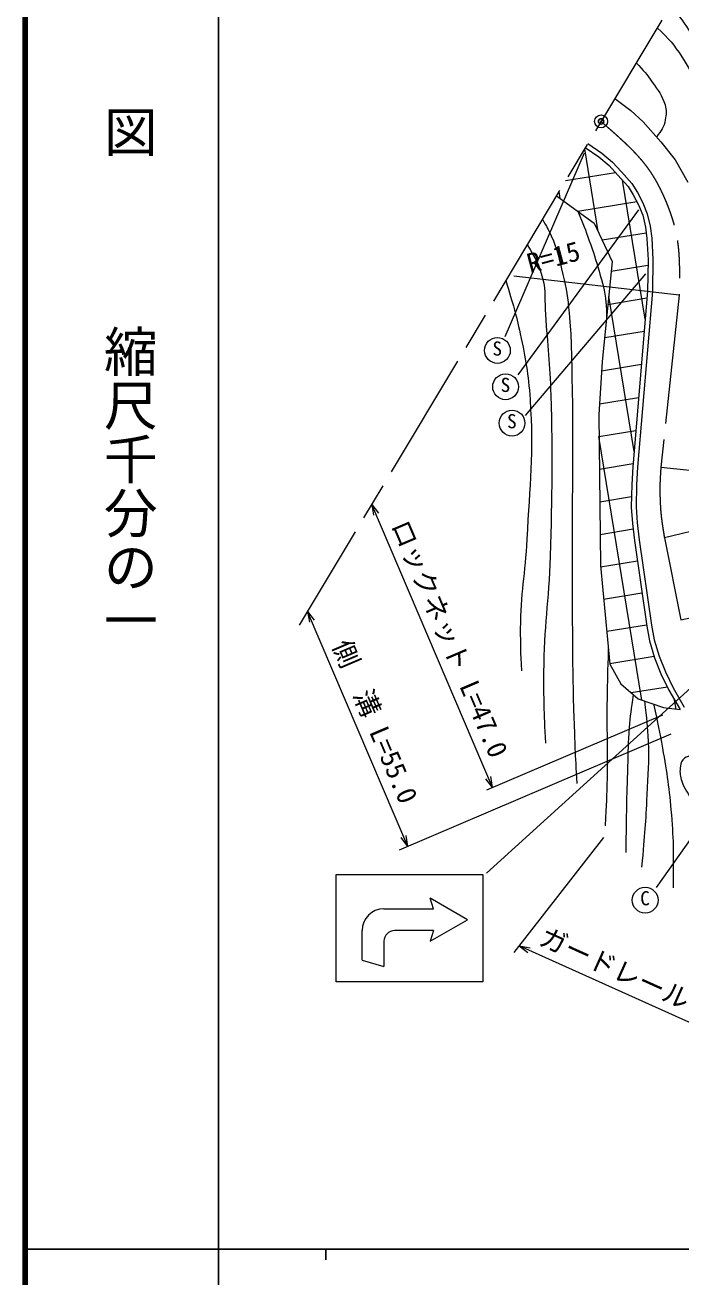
# Model space of a CAD drawing. Units: millimetres, scale not verified. Extents: x 40000 to 680000, y 20000 to 380000.
# Drawn here: x 40000 to 101048, y 202409 to 318875 of the extents above; entities that cross this region are included whole.
import ezdxf
from ezdxf.enums import TextEntityAlignment as Align

# ---------------------------------------------------------------- set-up
doc = ezdxf.new("R2010")
doc.units = ezdxf.units.MM
doc.header["$LTSCALE"] = 1000
doc.header["$PDMODE"] = 32
doc.header["$PDSIZE"] = 500
doc.linetypes.add('CHAIN', pattern=[18.5, 12, -1.5, 3.5, -1.5])
for name, color, linetype, lineweight in [('M-BGD', 7, 'Continuous', 13), ('M-BMK', 2, 'CHAIN', 13), ('M-BMK-SRVR', 3, 'Continuous', 13), ('M-STR-HTXT', 7, 'Continuous', 13), ('M-TTL', 2, 'Continuous', 140), ('M-TTL-BAND', 7, 'Continuous', 25)]:
    doc.layers.add(name, color=color, linetype=linetype, lineweight=lineweight)
doc.layers.add('M-OTRS', color=6, linetype='Continuous')
doc.styles.add('@ＭＳ ゴシック', font='')
doc.styles.add('ＭＳ ゴシック', font='')
doc.styles.get('@ＭＳ ゴシック').set_extended_font_data('@MS Gothic')
doc.styles.get('ＭＳ ゴシック').set_extended_font_data('MS Gothic')

msp = doc.modelspace()

# ---------------------------------------------------------------- linework, layer by layer
at = {"layer": 'M-BGD'}
for p, q in [((94891, 312043), (96368, 310939)), ((96368, 310939), (97520, 309862)), ((97520, 309862), (99168, 308021)), ((99168, 308021), (100495, 306325)), ((92042, 306966), (84664, 289855)), ((93348, 299666), (92092, 307371)), ((100495, 306325), (101701, 304246)), ((90316, 304408), (94947, 305163)), ((95477, 305249), (95477, 305254)), ((95477, 305249), (95480, 305250)), ((97717, 291515), (95611, 304428)), ((89459, 302978), (92984, 300442)), ((89809, 302726), (89702, 303383)), ((97081, 301671), (85850, 286320)), ((91442, 301552), (96927, 302446)), ((92984, 300442), (94656, 296880)), ((93716, 298883), (97808, 299550)), ((94656, 296880), (93720, 287538)), ((94566, 295982), (97976, 296538)), ((97742, 295739), (86551, 282563)), ((96685, 279198), (94331, 293638)), ((94256, 292892), (97882, 293483)), ((93947, 289801), (97623, 290401)), ((93720, 287538), (93394, 282631)), ((93665, 286716), (97365, 287319)), ((93461, 283643), (97107, 284238)), ((93394, 282631), (93558, 268583)), ((93418, 280596), (96849, 281156)), ((97415, 256081), (93418, 280596)), ((93453, 277563), (96591, 278074)), ((93488, 274529), (96446, 275011)), ((93524, 271495), (96591, 271995)), ((93558, 268583), (94422, 259415)), ((93569, 268463), (96988, 269020)), ((93851, 265469), (97418, 266051)), ((94133, 262475), (97849, 263081)), ((94416, 259482), (98552, 260156)), ((94422, 259415), (95452, 257586)), ((95452, 257586), (97051, 256205)), ((100241, 257392), (100240, 257399)), ((100241, 257392), (100243, 257392)), ((96401, 256766), (99779, 257317)), ((97051, 256205), (99437, 255396)), ((99437, 255396), (100958, 255193)), ((100592, 255241), (100455, 256083)), ((107002, 250349), (98750, 238640))]:
    msp.add_line(p, q, dxfattribs=at)
for points in [[(92123, 307478), (93401, 306599), (94354, 305801), (95172, 304920), (96122, 303856), (96599, 303074), (97089, 302136), (97486, 301177), (97741, 300084), (97877, 299003), (97984, 297041), (97936, 294132), (96567, 277783), (96475, 276119), (96420, 274033), (96533, 272509), (96712, 270926), (97866, 262964), (98129, 261590), (98593, 260015), (99189, 258508), (99930, 257011), (100958, 255193)], [(92378, 307849), (93674, 306957), (94665, 306128), (95505, 305223), (96485, 304125), (96991, 303296), (97497, 302326), (97916, 301315), (98185, 300163), (98325, 299043), (98434, 297049), (98386, 294109), (97016, 277751), (96924, 276101), (96870, 274044), (96981, 272551), (97159, 270984), (98309, 263038), (98567, 261696), (99019, 260161), (99601, 258691), (100328, 257221), (101350, 255414)]]:
    msp.add_lwpolyline(points, dxfattribs=at)
for centre in [(83962, 288603), (84725, 285223), (85325, 281842), (97718, 237466)]:
    msp.add_circle(centre, 1200, dxfattribs=at)
for points, knots in [([(100068, 320682), (100769, 319837), (100963, 319574), (101490, 318830), (102344, 317625), (102759, 316900), (103429, 315583), (104042, 314377), (104311, 313661), (104761, 312385), (105107, 311405), (105295, 310849), (105500, 309830), (105735, 308666), (105794, 307996), (105856, 306810), (105938, 305228), (105890, 304339), (105892, 302755), (105897, 299830), (105942, 298191), (105856, 295267), (105774, 292489), (105807, 290923), (105488, 288162), (105357, 287028), (105137, 286415), (104943, 285290), (104686, 283810), (104517, 282983), (104334, 281492), (104090, 279500), (103981, 278374), (103952, 276367), (103919, 274085), (103848, 272775), (104279, 270533), (104702, 268337), (105230, 267168), (106060, 265091), (106865, 263077), (107633, 262093), (108547, 260126), (109118, 258897), (109712, 258288), (109950, 256954), (110042, 256441), (110088, 256222), (110095, 255628)], [0, 0, 0, 0, 1, 1, 1, 2, 2, 2, 3, 3, 3, 4, 4, 4, 5, 5, 5, 6, 6, 6, 7, 7, 7, 8, 8, 8, 9, 9, 9, 10, 10, 10, 11, 11, 11, 12, 12, 12, 13, 13, 13, 14, 14, 14, 15, 15, 15, 16, 16, 16, 16]), ([(98837, 318628), (99975, 317543), (100368, 317072), (101140, 315916), (102319, 314150), (102488, 312879), (103103, 310846), (103622, 309126), (103720, 308105), (103920, 306320), (104182, 303989), (104187, 302668), (104247, 300323), (104344, 296566), (104301, 294456), (104157, 290700), (104087, 288907), (103966, 287905), (103775, 286121), (103527, 283806), (103166, 282539), (102870, 280231), (102685, 278783), (102668, 277963), (102521, 276511), (102468, 275993), (102435, 275703), (102376, 275186), (102264, 274216), (102218, 273908), (102056, 272707)], [0, 0, 0, 0, 1, 1, 1, 2, 2, 2, 3, 3, 3, 4, 4, 4, 5, 5, 5, 6, 6, 6, 7, 7, 7, 8, 8, 8, 9, 9, 9, 10, 10, 10, 10]), ([(96887, 315372), (97621, 314584), (97859, 314324), (98377, 313572), (98918, 312787), (99296, 312354), (99565, 311439), (99717, 310922), (99683, 310589), (99589, 310058), (99467, 309368), (99220, 309078), (98777, 308458)], [0, 0, 0, 0, 1, 1, 1, 2, 2, 2, 3, 3, 3, 4, 4, 4, 4]), ([(88157, 300804), (88571, 300118), (88680, 299879), (88966, 299262), (89583, 297934), (89695, 297095), (90057, 295676), (90408, 294301), (90511, 293503), (90638, 292090), (90847, 289766), (90854, 288455), (90905, 286123), (91062, 278927), (90870, 274893), (90918, 267695), (90954, 262488), (90899, 259569), (91082, 254365), (91165, 252004), (91188, 251238), (91342, 248321)], [0, 0, 0, 0, 1, 1, 1, 2, 2, 2, 3, 3, 3, 4, 4, 4, 5, 5, 5, 6, 6, 6, 7, 7, 7, 7]), ([(91442, 301552), (91983, 300250), (92132, 299891), (92519, 298806), (92909, 297711), (93117, 297091), (93428, 295971), (93738, 294850), (93962, 294220), (94063, 293062), (94115, 292466), (94134, 292238), (94120, 291531)], [0, 0, 0, 0, 1, 1, 1, 2, 2, 2, 3, 3, 3, 4, 4, 4, 4]), ([(86735, 298431), (87515, 297146), (87838, 296618), (88173, 295323), (88503, 294041), (88333, 293263), (88427, 291942), (88635, 289018), (88853, 287385), (88936, 284455), (89101, 278601), (89039, 275316), (88868, 269462), (88745, 265245), (88271, 262896), (88265, 258677), (88260, 256089), (88269, 255199), (88428, 252053)], [0, 0, 0, 0, 1, 1, 1, 2, 2, 2, 3, 3, 3, 4, 4, 4, 5, 5, 5, 6, 6, 6, 6]), ([(84739, 295101), (85459, 292793), (85657, 292102), (86087, 290140), (86602, 287789), (86836, 286447), (87001, 284046), (87351, 278983), (86952, 276125), (86708, 271056), (86552, 267793), (86082, 265982), (86095, 262715), (86101, 261181), (86098, 260639), (86218, 258789)], [0, 0, 0, 0, 1, 1, 1, 2, 2, 2, 3, 3, 3, 4, 4, 4, 5, 5, 5, 5]), ([(94286, 260853), (94209, 258600), (94197, 258014), (94166, 256193), (94116, 253306), (94238, 251687), (94166, 248800), (94122, 247074), (94106, 246511), (94002, 244384)], [0, 0, 0, 0, 1, 1, 1, 2, 2, 2, 3, 3, 3, 3]), ([(96600, 256594), (96384, 255122), (96329, 254706), (96225, 253489), (96106, 252092), (96130, 251303), (96080, 249902), (95968, 246777), (95968, 245776), (95910, 241897)], [0, 0, 0, 0, 1, 1, 1, 2, 2, 2, 3, 3, 3, 3]), ([(97641, 256005), (97874, 254233), (97925, 253703), (97994, 252220), (98085, 250281), (97956, 249191), (97873, 247252), (97761, 244626), (97670, 243760), (97388, 240540)], [0, 0, 0, 0, 1, 1, 1, 2, 2, 2, 3, 3, 3, 3]), ([(98492, 255716), (98931, 253763), (99037, 253219), (99324, 251607), (99752, 249202), (99951, 247843), (100152, 245410), (100371, 242756), (100350, 241808), (100315, 238595)], [0, 0, 0, 0, 1, 1, 1, 2, 2, 2, 3, 3, 3, 3]), ([(108685, 249676), (108692, 249497), (108680, 249382), (108592, 249225), (108465, 248999), (108273, 248937), (108017, 248895), (107707, 248843), (107516, 248831), (107213, 248916), (106552, 249102), (106273, 249429), (105677, 249770), (105140, 250078), (104890, 250349), (104318, 250584), (103695, 250838), (103343, 251070), (102670, 251084), (102379, 251090), (102211, 251037), (101943, 250923), (101642, 250794), (101407, 250770), (101216, 250503), (101036, 250249), (101012, 250053), (100974, 249743), (100917, 249270), (100997, 248992), (101119, 248532), (101324, 247765), (101759, 247459), (102018, 246709), (102313, 245852), (102383, 245342), (102563, 244455), (102746, 243559), (102798, 243047), (102925, 242141), (102995, 241640), (102971, 241348), (103090, 240856), (103160, 240566), (103142, 240348), (103356, 240138), (103684, 239816), (103989, 239771), (104440, 239679), (104989, 239566), (105311, 239795), (105847, 239959), (107216, 240377), (107865, 240926), (109208, 241422), (110570, 241924), (111355, 242144), (112746, 242561), (113900, 242907), (114602, 242924), (115726, 243360), (117966, 244229), (119101, 244992), (121287, 245989), (122590, 246584), (123325, 246907), (124647, 247459), (125597, 247856), (125905, 247981), (127089, 248449)], [0, 0, 0, 0, 1, 1, 1, 2, 2, 2, 3, 3, 3, 4, 4, 4, 5, 5, 5, 6, 6, 6, 7, 7, 7, 8, 8, 8, 9, 9, 9, 10, 10, 10, 11, 11, 11, 12, 12, 12, 13, 13, 13, 14, 14, 14, 15, 15, 15, 16, 16, 16, 17, 17, 17, 18, 18, 18, 19, 19, 19, 20, 20, 20, 21, 21, 21, 22, 22, 22, 23, 23, 23, 23])]:
    msp.add_open_spline(points, degree=3, knots=knots, dxfattribs=at)
at = {"layer": 'M-BMK'}
for p, q in [((108772, 335206), (65523, 263034)), ((100871, 293733), (99175, 277731)), ((99504, 271182), (101048, 263545))]:
    msp.add_line(p, q, dxfattribs=at)
for points in [[(93612, 309908), (96594, 307287), (98164, 305972), (99602, 302559), (100955, 299349), (100957, 297465), (100871, 293733)], [(99175, 277731), (99081, 276278), (99059, 275833), (99109, 274617), (99163, 273268), (99249, 272779), (99504, 271182)]]:
    msp.add_open_spline(points, degree=3, knots=[0, 0, 0, 0, 1, 1, 1, 2, 2, 2, 2], dxfattribs=at)
at = {"layer": 'M-BMK-SRVR'}
msp.add_circle((93612, 309908), 600, dxfattribs=at)
at = {"layer": 'M-OTRS'}
msp.add_point((93612, 309908), dxfattribs=at)
at = {"layer": 'M-STR-HTXT'}
for p, q in [((100871, 293733), (85494, 295506)), ((125768, 278822), (82934, 239984)), ((99175, 277731), (118685, 275741)), ((118685, 275741), (99504, 271182)), ((83512, 247934), (72265, 274285)), ((72265, 274285), (72428, 273267)), ((72265, 274285), (72888, 273464)), ((101048, 263545), (117431, 266995)), ((75634, 242456), (66298, 264328)), ((66298, 264328), (66461, 263310)), ((66298, 264328), (66921, 263506)), ((99335, 254688), (82940, 247690)), ((100099, 252898), (74827, 242112)), ((83512, 247934), (82890, 248756)), ((83512, 247934), (83350, 248952)), ((75634, 242456), (75471, 243474)), ((75634, 242456), (75011, 243278)), ((93836, 243307), (85489, 232584)), ((68965, 229851), (68965, 239841)), ((81180, 235642), (77717, 237642)), ((78003, 236651), (77717, 237642)), ((73380, 236651), (78003, 236651)), ((77717, 233643), (81180, 235642)), ((71380, 231881), (71380, 234651)), ((78003, 234633), (74398, 234633)), ((78003, 234633), (77717, 233643)), ((73398, 233633), (73398, 232674)), ((110344, 222257), (85987, 233224)), ((85987, 233224), (86796, 232585)), ((85987, 233224), (87001, 233041)), ((71380, 231881), (73398, 231296)), ((73398, 232674), (73398, 231296))]:
    msp.add_line(p, q, dxfattribs=at)
msp.add_lwpolyline([(68965, 239841), (82603, 239841), (82603, 229851), (68965, 229851)], dxfattribs=at)
for centre, radius in [((73380, 234651), 2000), ((74398, 233633), 1000)]:
    msp.add_arc(centre, radius, 90, 180, dxfattribs=at)
at = {"layer": 'M-TTL'}
msp.add_line((40000, 380000), (40000, 20000), dxfattribs=at)
at = {"layer": 'M-TTL-BAND'}
for p, q in [((58000, 370000), (58000, 20000)), ((40000, 205000), (579000, 205000)), ((68000, 205000), (68000, 204000))]:
    msp.add_line(p, q, dxfattribs=at)

# ---------------------------------------------------------------- texts
at = {"layer": 'M-BGD', "style": 'ＭＳ ゴシック'}
for s, p in [('S', (83498, 289440)), ('S', (84261, 286060)), ('S', (84861, 282680)), ('C', (97254, 238303))]:
    msp.add_text(s, height=1320, dxfattribs=at).set_placement(p, align=Align.TOP_LEFT)
at = {"layer": 'M-STR-HTXT', "style": 'ＭＳ ゴシック'}
msp.add_text('R=15', height=1833, rotation=14.765, dxfattribs=at).set_placement((86766, 296657), align=Align.MIDDLE_LEFT)
for s, rotation, p in [('ロックネット L=47.0', 293.114, (78165, 261227)), ('側\u3000溝 L=55.0', 293.114, (71242, 253510)), ('ガードレール L=17.0', 335.76, (98289, 228014))]:
    msp.add_text(s, height=1833, rotation=rotation, dxfattribs=at).set_placement(p, align=Align.BOTTOM_CENTER)
at = {"layer": 'M-TTL-BAND', "style": '@ＭＳ ゴシック'}
for s, p in [('平\u3000\u3000面\u3000\u3000図', (49777, 306475)), ('縮尺千分の一', (49777, 261030))]:
    msp.add_text(s, height=3666, rotation=270, dxfattribs=at).set_placement(p, align=Align.MIDDLE_RIGHT)

doc.saveas('drawing.dxf')
